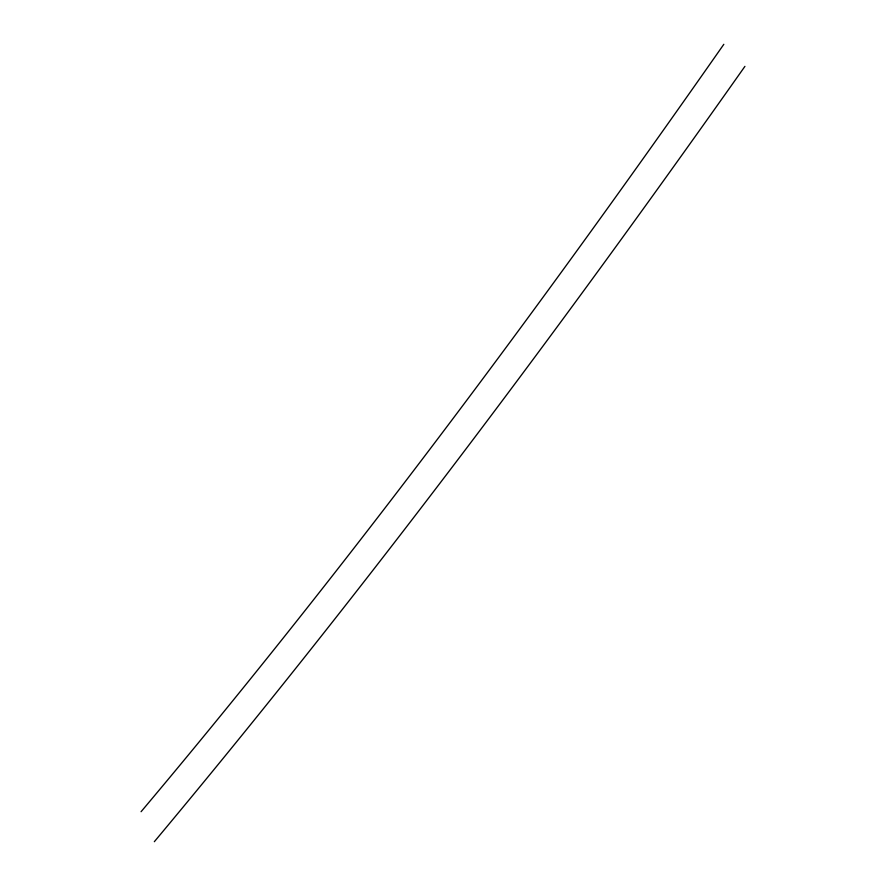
<?xml version="1.0" encoding="UTF-8"?>
<svg xmlns="http://www.w3.org/2000/svg" width="886" height="886" viewBox="0 0 886 886"><rect width="100%" height="100%" fill="white"/><g stroke="black" fill="none" stroke-linecap="round" stroke-linejoin="round"><path stroke-width="1.33" d="M723.829 44.3C539.718 307.564 347.988 565.822 141.073 811.709M744.927 66.361C557.648 331.907 362.717 592.291 154.33 841.7"/></g></svg>
